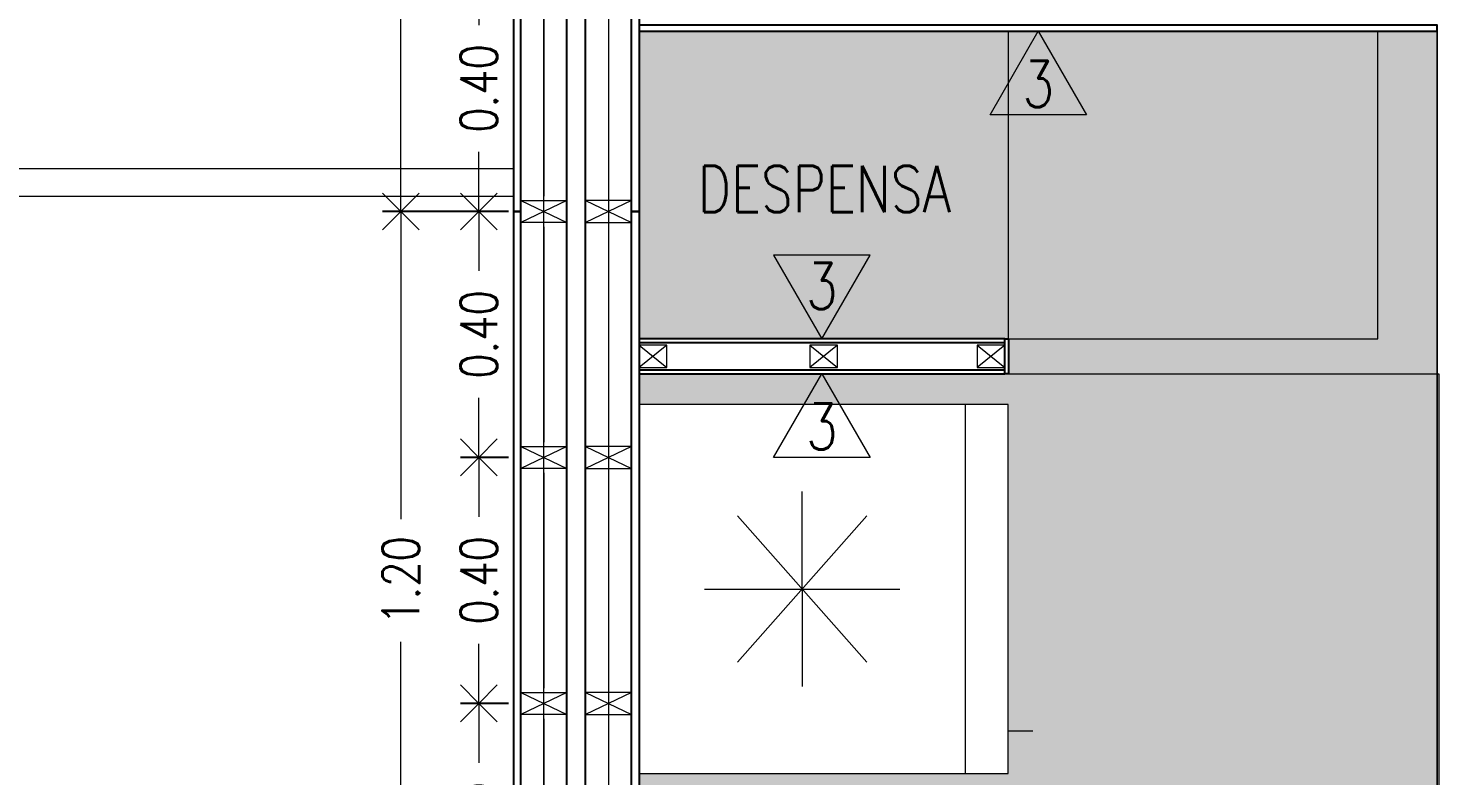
# Model space of a CAD drawing. Header units: metres. Extents: x -2 to 612, y -64 to 156.
# Drawn here: x 469.153 to 471.444, y 25.944 to 27.16 of the extents above; entities that cross this region are included whole.
import ezdxf

# ---------------------------------------------------------------- set-up
doc = ezdxf.new("R2010")
doc.units = ezdxf.units.M
doc.header["$LTSCALE"] = 5
doc.header["$MEASUREMENT"] = 0
doc.layers.get('0').update_dxf_attribs({"color": 30})
doc.layers.get('DEFPOINTS').update_dxf_attribs({"color": 210})
doc.layers.add('_AUX', color=210, linetype='Continuous', lineweight=18, plot=False)
for name, color, linetype, lineweight in [('A-ANNO-DIMS', 3, 'Continuous', 18), ('A-ANNO-SYMB', 3, 'Continuous', 18), ('A-ANNO-TEXT', 3, 'Continuous', 18), ('A-DETL-MCUT', 4, 'Continuous', 25), ('A-ELEV-IDEN', 3, 'Continuous', 18), ('A-ELEV-MBE2', 4, 'Continuous', 25), ('A-FLOR-PATT', 8, 'Continuous', 18), ('A-FURN', 8, 'Continuous', 18), ('A-WALL-PATT', 8, 'Continuous', 18), ('A-WALL-STUD', 3, 'Continuous', 18)]:
    doc.layers.add(name, color=color, linetype=linetype, lineweight=lineweight)
doc.styles.add('E-ROMANS', font='romans.shx', dxfattribs={"width": 0.8})
doc.dimstyles.new('E-0050_ARW_12', dxfattribs={"dimscale": 0.001, "dimtxt": 60, "dimasz": 60, "dimexe": 30, "dimexo": 20, "dimgap": 30, "dimtad": 0, "dimzin": 0, "dimdsep": 46, "dimtxsty": 'E-ROMANS', "dimblk": 'OPEN90', "dimcen": 30, "dimclrd": 256, "dimclre": 256, "dimclrt": 256, "dimadec": 0, "dimazin": 0, "dimtfac": 1, "dimtmove": 1, "dimatfit": 3, "dimldrblk": 'OPEN90', "dimfxl": 1, "dimtfill": 1, "dimtolj": 1, "dimtzin": 0, "dimlwd": -1, "dimarcsym": 0})

# ---------------------------------------------------------------- blocks, each defined once
blk = doc.blocks.new('_Open90')
at = {"color": 0, "linetype": 'ByBlock', "lineweight": -2}
for p, q in [((-0.5, 0.5), (0, 0)), ((0, 0), (-1, 0)), ((0, 0), (-0.5, -0.5))]:
    blk.add_line(p, q, dxfattribs=at)
blk = doc.blocks.new('*D567')
at = {"layer": 'A-ANNO-DIMS', "lineweight": -2, "transparency": 16777216}
for p, q in [((469.9336, 26.0615), (469.8553, 26.0615)), ((469.9336, 25.6615), (469.8553, 25.6615))]:
    blk.add_line(p, q, dxfattribs=at)
at = {"layer": 'A-ANNO-DIMS', "transparency": 16777216}
for p, q in [((469.8853, 26.0015), (469.8853, 25.9647)), ((469.8853, 25.7215), (469.8853, 25.7584))]:
    blk.add_line(p, q, dxfattribs=at)
at = {"layer": 'DEFPOINTS', "color": 0, "transparency": 16777216}
for p in [(469.8853, 26.0615), (469.9536, 26.0615), (469.9536, 25.6615)]:
    blk.add_point(p, dxfattribs=at)
at = {"layer": 'A-ANNO-DIMS', "transparency": 16777216, "xscale": 0.06, "yscale": 0.06, "zscale": 0.06}
for p, rotation in [((469.8853, 26.0615), 90), ((469.8853, 25.6615), 270)]:
    blk.add_blockref('_Open90', p, dxfattribs=dict(at, rotation=rotation))
at = {"layer": 'A-ANNO-DIMS', "transparency": 16777216, "insert": (469.8853, 25.8615), "char_height": 0.06, "attachment_point": 5, "rotation": 90, "style": 'E-ROMANS', "bg_fill": 3, "box_fill_scale": 1.25, "bg_fill_color": 256, "bg_fill_true_color": 13158600, "bg_fill_transparency": 0}
blk.add_mtext('\\A1;0.40', dxfattribs=at)
blk = doc.blocks.new('*D568')
at = {"layer": 'A-ANNO-DIMS', "lineweight": -2, "transparency": 16777216}
for p, q in [((469.9336, 26.4615), (469.8553, 26.4615)), ((469.9336, 26.0615), (469.8553, 26.0615))]:
    blk.add_line(p, q, dxfattribs=at)
at = {"layer": 'A-ANNO-DIMS', "transparency": 16777216}
for p, q in [((469.8853, 26.4015), (469.8853, 26.3647)), ((469.8853, 26.1215), (469.8853, 26.1584))]:
    blk.add_line(p, q, dxfattribs=at)
at = {"layer": 'DEFPOINTS', "color": 0, "transparency": 16777216}
for p in [(469.8853, 26.4615), (469.9536, 26.4615), (469.9536, 26.0615)]:
    blk.add_point(p, dxfattribs=at)
at = {"layer": 'A-ANNO-DIMS', "transparency": 16777216, "xscale": 0.06, "yscale": 0.06, "zscale": 0.06}
for p, rotation in [((469.8853, 26.4615), 90), ((469.8853, 26.0615), 270)]:
    blk.add_blockref('_Open90', p, dxfattribs=dict(at, rotation=rotation))
at = {"layer": 'A-ANNO-DIMS', "transparency": 16777216, "insert": (469.8853, 26.2615), "char_height": 0.06, "attachment_point": 5, "rotation": 90, "style": 'E-ROMANS', "bg_fill": 3, "box_fill_scale": 1.25, "bg_fill_color": 256, "bg_fill_true_color": 13158600, "bg_fill_transparency": 0}
blk.add_mtext('\\A1;0.40', dxfattribs=at)
blk = doc.blocks.new('*D569')
at = {"layer": 'A-ANNO-DIMS', "lineweight": -2, "transparency": 16777216}
for p, q in [((469.9336, 26.8615), (469.8553, 26.8615)), ((469.9336, 26.4615), (469.8553, 26.4615))]:
    blk.add_line(p, q, dxfattribs=at)
at = {"layer": 'A-ANNO-DIMS', "transparency": 16777216}
for p, q in [((469.8853, 26.8015), (469.8853, 26.7647)), ((469.8853, 26.5215), (469.8853, 26.5584))]:
    blk.add_line(p, q, dxfattribs=at)
at = {"layer": 'DEFPOINTS', "color": 0, "transparency": 16777216}
for p in [(469.8853, 26.8615), (469.9536, 26.8615), (469.9536, 26.4615)]:
    blk.add_point(p, dxfattribs=at)
at = {"layer": 'A-ANNO-DIMS', "transparency": 16777216, "xscale": 0.06, "yscale": 0.06, "zscale": 0.06}
for p, rotation in [((469.8853, 26.8615), 90), ((469.8853, 26.4615), 270)]:
    blk.add_blockref('_Open90', p, dxfattribs=dict(at, rotation=rotation))
at = {"layer": 'A-ANNO-DIMS', "transparency": 16777216, "insert": (469.8853, 26.6615), "char_height": 0.06, "attachment_point": 5, "rotation": 90, "style": 'E-ROMANS', "bg_fill": 3, "box_fill_scale": 1.25, "bg_fill_color": 256, "bg_fill_true_color": 13158600, "bg_fill_transparency": 0}
blk.add_mtext('\\A1;0.40', dxfattribs=at)
blk = doc.blocks.new('*D570')
at = {"layer": 'A-ANNO-DIMS', "lineweight": -2, "transparency": 16777216}
for p, q in [((469.9336, 27.2614), (469.8553, 27.2614)), ((469.9336, 26.8615), (469.8553, 26.8615))]:
    blk.add_line(p, q, dxfattribs=at)
at = {"layer": 'A-ANNO-DIMS', "transparency": 16777216}
for p, q in [((469.8853, 27.2014), (469.8853, 27.1646)), ((469.8853, 26.9215), (469.8853, 26.9583))]:
    blk.add_line(p, q, dxfattribs=at)
at = {"layer": 'DEFPOINTS', "color": 0, "transparency": 16777216}
for p in [(469.8853, 27.2614), (469.9536, 27.2614), (469.9536, 26.8615)]:
    blk.add_point(p, dxfattribs=at)
at = {"layer": 'A-ANNO-DIMS', "transparency": 16777216, "xscale": 0.06, "yscale": 0.06, "zscale": 0.06}
for p, rotation in [((469.8853, 27.2614), 90), ((469.8853, 26.8615), 270)]:
    blk.add_blockref('_Open90', p, dxfattribs=dict(at, rotation=rotation))
at = {"layer": 'A-ANNO-DIMS', "transparency": 16777216, "insert": (469.8853, 27.0615), "char_height": 0.06, "attachment_point": 5, "rotation": 90, "style": 'E-ROMANS', "bg_fill": 3, "box_fill_scale": 1.25, "bg_fill_color": 256, "bg_fill_true_color": 13158600, "bg_fill_transparency": 0}
blk.add_mtext('\\A1;0.40', dxfattribs=at)
blk = doc.blocks.new('*D1221')
at = {"layer": 'A-ANNO-DIMS', "lineweight": -2, "transparency": 16777216}
for p, q in [((469.9216, 26.8615), (469.7285, 26.8615)), ((469.9216, 25.6615), (469.7285, 25.6615))]:
    blk.add_line(p, q, dxfattribs=at)
at = {"layer": 'A-ANNO-DIMS', "transparency": 16777216}
for p, q in [((469.7585, 26.8015), (469.7585, 26.3613)), ((469.7585, 25.7215), (469.7585, 26.1618))]:
    blk.add_line(p, q, dxfattribs=at)
at = {"layer": 'DEFPOINTS', "color": 0, "transparency": 16777216}
for p in [(469.7585, 26.8615), (469.9416, 26.8615), (469.9416, 25.6615)]:
    blk.add_point(p, dxfattribs=at)
at = {"layer": 'A-ANNO-DIMS', "transparency": 16777216, "xscale": 0.06, "yscale": 0.06, "zscale": 0.06}
for p, rotation in [((469.7585, 26.8615), 90), ((469.7585, 25.6615), 270)]:
    blk.add_blockref('_Open90', p, dxfattribs=dict(at, rotation=rotation))
at = {"layer": 'A-ANNO-DIMS', "transparency": 16777216, "insert": (469.7585, 26.2615), "char_height": 0.06, "attachment_point": 5, "rotation": 90, "style": 'E-ROMANS', "bg_fill": 3, "box_fill_scale": 1.25, "bg_fill_color": 256, "bg_fill_true_color": 13158600, "bg_fill_transparency": 0}
blk.add_mtext('\\A1;1.20', dxfattribs=at)
blk = doc.blocks.new('*D1222')
at = {"layer": 'A-ANNO-DIMS', "lineweight": -2, "transparency": 16777216}
for p, q in [((469.9216, 28.0615), (469.7285, 28.0615)), ((469.9216, 26.8615), (469.7285, 26.8615))]:
    blk.add_line(p, q, dxfattribs=at)
at = {"layer": 'A-ANNO-DIMS', "transparency": 16777216}
for p, q in [((469.7585, 28.0015), (469.7585, 27.5613)), ((469.7585, 26.9215), (469.7585, 27.3618))]:
    blk.add_line(p, q, dxfattribs=at)
at = {"layer": 'DEFPOINTS', "color": 0, "transparency": 16777216}
for p in [(469.7585, 28.0615), (469.9416, 28.0615), (469.9416, 26.8615)]:
    blk.add_point(p, dxfattribs=at)
at = {"layer": 'A-ANNO-DIMS', "transparency": 16777216, "xscale": 0.06, "yscale": 0.06, "zscale": 0.06}
for p, rotation in [((469.7585, 28.0615), 90), ((469.7585, 26.8615), 270)]:
    blk.add_blockref('_Open90', p, dxfattribs=dict(at, rotation=rotation))
at = {"layer": 'A-ANNO-DIMS', "transparency": 16777216, "insert": (469.7585, 27.4615), "char_height": 0.06, "attachment_point": 5, "rotation": 90, "style": 'E-ROMANS', "bg_fill": 3, "box_fill_scale": 1.25, "bg_fill_color": 256, "bg_fill_true_color": 13158600, "bg_fill_transparency": 0}
blk.add_mtext('\\A1;1.20', dxfattribs=at)
blk = doc.blocks.new('UGUI')
for p, q in [((-243.4605, 127.8342), (-243.4605, 129.1342)), ((-242.7605, 129.1342), (-243.4605, 129.1342)), ((-242.7605, 127.8342), (-242.7605, 129.1342)), ((-242.7605, 127.8342), (-243.4605, 127.8342))]:
    blk.add_line(p, q)

msp = doc.modelspace()

# ---------------------------------------------------------------- hatches: boundary and pattern name
at = {"layer": 'A-FLOR-PATT'}
h = msp.add_hatch(dxfattribs=at)
h.set_pattern_fill('DOTS', color=256, scale=0.02, style=0)
h.set_pattern_definition([(0, (0, 0), (0.015875, 0.03175), [0, -0.03175])])
h.paths.add_polyline_path([(471.44261, 27.15453), (470.14561, 27.15452), (470.14561, 26.65453), (470.74615, 26.65453), (470.74615, 26.59751), (470.14561, 26.59751), (470.14561, 24.14654), (470.64561, 24.14653), (470.64561, 23.34654), (471.44261, 23.34654)])
h.paths.add_polyline_path([(470.6456, 24.84654), (470.14561, 24.84654), (470.14561, 24.14654), (470.6456, 24.14654)], flags=16)
h.paths.add_polyline_path([(470.79561, 25.49654), (470.19561, 25.49654), (470.19561, 24.89654), (470.79561, 24.89654)], flags=16)
h.paths.add_polyline_path([(470.64506, 25.89751), (470.14561, 25.89751), (470.14561, 25.55854), (470.64506, 25.55854)], flags=16)
h.paths.add_polyline_path([(470.74561, 26.54751), (470.14561, 26.54751), (470.14561, 25.94751), (470.74561, 25.94751)], flags=16)

# ---------------------------------------------------------------- linework, layer by layer
at = {"layer": '_AUX'}
for points in [[(471.44261, 27.15453), (470.14561, 27.15452), (470.14561, 26.65453), (470.74615, 26.65453), (470.74615, 26.59751), (470.14561, 26.59751), (470.14561, 24.14654), (470.64561, 24.14653), (470.64561, 23.34654), (471.44261, 23.34654)], [(470.74561, 26.54751), (470.14561, 26.54751), (470.14561, 25.94751), (470.74561, 25.94751)]]:
    msp.add_lwpolyline(points, close=True, dxfattribs=at)
at = {"layer": 'A-ANNO-SYMB'}
for p, q in [((470.09611, 33.61894), (470.09611, 21.59535)), ((469.99107, 21.94694), (469.99107, 33.22033)), ((470.74615, 26.65453), (470.74615, 27.15453))]:
    msp.add_line(p, q, dxfattribs=at)
msp.add_lwpolyline([(470.74615, 26.65453), (471.34615, 26.65453), (471.34615, 27.15451), (470.74015, 27.15453)], dxfattribs=at)
at = {"layer": 'A-ANNO-TEXT'}
for points in [[(470.79461, 27.15453), (470.87305, 27.01867), (470.71617, 27.01867)], [(470.44288, 26.65453), (470.52132, 26.79039), (470.36444, 26.79039)], [(470.44288, 26.59753), (470.52132, 26.46166), (470.36444, 26.46167)]]:
    msp.add_lwpolyline(points, close=True, dxfattribs=at)
at = {"layer": 'A-DETL-MCUT'}
for points in [[(469.95357, 26.86154), (469.95357, 28.06154), (469.94157, 28.06154), (469.94157, 26.86154)], [(470.13361, 26.86153), (470.13361, 28.06153), (470.14561, 28.06153), (470.14561, 26.86153)], [(471.44261, 27.15453), (471.44261, 27.16452), (470.14561, 27.16453), (470.14561, 27.15452)], [(469.95357, 25.66154), (469.95357, 26.86154), (469.94157, 26.86154), (469.94157, 25.66154)], [(470.13361, 25.66153), (470.13361, 26.86153), (470.14561, 26.86153), (470.14561, 25.66153)], [(470.74015, 26.59751), (470.74015, 26.65453), (470.74615, 26.65453), (470.74615, 26.59751)]]:
    msp.add_lwpolyline(points, close=True, dxfattribs=at)
for points in [[(470.14561, 26.64853), (470.74015, 26.64853), (470.74015, 26.65453), (470.14561, 26.65453)], [(470.14561, 26.59753), (470.74015, 26.59753), (470.74015, 26.60353), (470.14561, 26.60353)]]:
    msp.add_lwpolyline(points, dxfattribs=at)
at = {"layer": 'A-ELEV-IDEN'}
msp.add_lwpolyline([(471.44261, 27.15453), (471.44261, 23.34654)], dxfattribs=at)
at = {"layer": 'A-ELEV-MBE2'}
for p, q in [((470.02857, 23.00954), (470.02857, 30.41355)), ((470.05861, 23.00953), (470.05861, 30.41355))]:
    msp.add_line(p, q, dxfattribs=at)
at = {"layer": 'A-FURN'}
for p, q in [((470.19061, 26.64403), (470.14561, 26.60803)), ((470.14561, 26.64403), (470.19061, 26.60803)), ((470.46838, 26.64403), (470.42338, 26.60803)), ((470.42338, 26.64403), (470.46838, 26.60803)), ((470.74015, 26.64403), (470.69515, 26.60803)), ((470.69515, 26.64403), (470.74015, 26.60803)), ((470.14561, 26.54751), (470.14561, 25.94751)), ((470.74561, 26.54751), (470.14561, 26.54751)), ((470.67619, 25.94751), (470.67619, 26.54751)), ((470.74561, 25.94751), (470.74561, 26.54751)), ((470.4109, 26.24751), (470.4109, 26.40623)), ((470.51605, 26.1286), (470.30576, 26.36641)), ((470.51605, 26.36641), (470.30576, 26.1286)), ((470.25218, 26.24751), (470.56963, 26.24751)), ((470.4109, 26.24751), (470.4109, 26.08878)), ((470.74561, 26.01693), (470.78561, 26.01693)), ((470.14561, 25.94751), (470.74561, 25.94751))]:
    msp.add_line(p, q, dxfattribs=at)
for points in [[(470.19061, 26.64403), (470.14561, 26.64403), (470.14561, 26.60803), (470.19061, 26.60803)], [(470.46838, 26.64403), (470.42338, 26.64403), (470.42338, 26.60803), (470.46838, 26.60803)], [(470.74015, 26.64403), (470.69515, 26.64403), (470.69515, 26.60803), (470.74015, 26.60803)]]:
    msp.add_lwpolyline(points, close=True, dxfattribs=at)
at = {"layer": 'A-WALL-PATT', "ltscale": 0.1}
for p, q in [((469.99107, 27.23643), (469.99107, 26.88654)), ((470.09611, 27.18403), (470.09611, 26.88654)), ((469.99107, 26.83654), (469.99107, 26.48654)), ((470.09611, 26.83654), (470.09611, 26.48654)), ((469.99107, 26.43654), (469.99107, 26.08654)), ((470.09611, 26.43654), (470.09611, 26.08654)), ((469.99107, 26.03654), (469.99107, 25.68654)), ((470.09611, 26.03654), (470.09611, 25.68654))]:
    msp.add_line(p, q, dxfattribs=at)
at = {"layer": 'A-WALL-STUD'}
for p, q in [((470.13361, 26.87953), (470.05861, 26.84353)), ((470.05861, 26.87953), (470.13361, 26.84353)), ((470.13361, 26.47953), (470.05861, 26.44353)), ((470.05861, 26.47953), (470.13361, 26.44353)), ((470.13361, 26.07953), (470.05861, 26.04353)), ((470.05861, 26.07953), (470.13361, 26.04353))]:
    msp.add_line(p, q, dxfattribs=at)
for points in [[(470.13361, 26.87953), (470.05861, 26.87953), (470.05861, 26.84353), (470.13361, 26.84353)], [(470.13361, 26.47953), (470.05861, 26.47953), (470.05861, 26.44353), (470.13361, 26.44353)], [(470.13361, 26.07953), (470.05861, 26.07953), (470.05861, 26.04353), (470.13361, 26.04353)]]:
    msp.add_lwpolyline(points, close=True, dxfattribs=at)

# ---------------------------------------------------------------- block references
at = {"layer": 'A-ANNO-SYMB', "xscale": -1, "rotation": 270}
msp.add_blockref('UGUI', (342.31142, 269.35796), dxfattribs=at)

# ---------------------------------------------------------------- texts
at = {"layer": 'A-ANNO-TEXT', "char_height": 0.075, "attachment_point": 5, "style": 'E-ROMANS'}
for s, insert, rotation in [('\\pi-0.45,l0.45,t0.45;3', (470.79461, 27.06878), 359.99952), ('\\pi-0.45,l0.45,t0.45;DESPENSA', (470.44686, 26.89804), 359.99952), ('\\pi-0.45,l0.45,t0.45;3', (470.44288, 26.74028), 0.00048), ('\\pi-0.45,l0.45,t0.45;3', (470.44288, 26.51177), 359.99952)]:
    msp.add_mtext(s, dxfattribs=dict(at, insert=insert, rotation=rotation))

# ---------------------------------------------------------------- next in the draw order: dimensions: what is measured, and where the dimension line sits
at = {"layer": 'A-ANNO-DIMS'}
dim = msp.add_linear_dim(base=(469.88528, 26.06154), p1=(469.95357, 25.66154), p2=(469.95357, 26.06154), angle=90, dimstyle='E-0050_ARW_12', dxfattribs=at)
dim.commit()
dim.dimension.update_dxf_attribs({"geometry": '*D567', "text_midpoint": (469.88528, 25.86154)})

# ---------------------------------------------------------------- next in the draw order: dimensions: what is measured, and where the dimension line sits
dim = msp.add_linear_dim(base=(469.88528, 26.46154), p1=(469.95357, 26.06154), p2=(469.95357, 26.46154), angle=90, dimstyle='E-0050_ARW_12', dxfattribs=at)
dim.commit()
dim.dimension.update_dxf_attribs({"geometry": '*D568', "text_midpoint": (469.88528, 26.26154)})

# ---------------------------------------------------------------- next in the draw order: linework, layer by layer
at = {"layer": 'A-WALL-STUD'}
for p, q in [((469.95357, 26.07954), (470.02857, 26.04354)), ((470.02857, 26.07954), (469.95357, 26.04354))]:
    msp.add_line(p, q, dxfattribs=at)
msp.add_lwpolyline([(469.95357, 26.07954), (470.02857, 26.07954), (470.02857, 26.04354), (469.95357, 26.04354)], close=True, dxfattribs=at)

# ---------------------------------------------------------------- next in the draw order: dimensions: what is measured, and where the dimension line sits
at = {"layer": 'A-ANNO-DIMS'}
dim = msp.add_linear_dim(base=(469.88528, 26.86154), p1=(469.95357, 26.46154), p2=(469.95357, 26.86154), angle=90, dimstyle='E-0050_ARW_12', dxfattribs=at)
dim.commit()
dim.dimension.update_dxf_attribs({"geometry": '*D569', "text_midpoint": (469.88528, 26.66154)})

# ---------------------------------------------------------------- next in the draw order: linework, layer by layer
at = {"layer": 'A-WALL-STUD'}
for p, q in [((469.95357, 26.47954), (470.02857, 26.44354)), ((470.02857, 26.47954), (469.95357, 26.44354))]:
    msp.add_line(p, q, dxfattribs=at)
msp.add_lwpolyline([(469.95357, 26.47954), (470.02857, 26.47954), (470.02857, 26.44354), (469.95357, 26.44354)], close=True, dxfattribs=at)

# ---------------------------------------------------------------- next in the draw order: dimensions: what is measured, and where the dimension line sits
at = {"layer": 'A-ANNO-DIMS'}
dim = msp.add_linear_dim(base=(469.88528, 27.26143), p1=(469.95357, 26.86154), p2=(469.95357, 27.26143), angle=90, dimstyle='E-0050_ARW_12', dxfattribs=at)
dim.commit()
dim.dimension.update_dxf_attribs({"geometry": '*D570', "text_midpoint": (469.88528, 27.06148)})

# ---------------------------------------------------------------- next in the draw order: linework, layer by layer
at = {"layer": 'A-WALL-STUD'}
for p, q in [((469.95357, 26.87954), (470.02857, 26.84354)), ((470.02857, 26.87954), (469.95357, 26.84354))]:
    msp.add_line(p, q, dxfattribs=at)
msp.add_lwpolyline([(469.95357, 26.87954), (470.02857, 26.87954), (470.02857, 26.84354), (469.95357, 26.84354)], close=True, dxfattribs=at)

# ---------------------------------------------------------------- next in the draw order: dimensions: what is measured, and where the dimension line sits
at = {"layer": 'A-ANNO-DIMS'}
dim = msp.add_linear_dim(base=(469.75851, 26.86154), p1=(469.94157, 25.66154), p2=(469.94157, 26.86154), angle=90, dimstyle='E-0050_ARW_12', dxfattribs=at)
dim.commit()
dim.dimension.update_dxf_attribs({"geometry": '*D1221', "text_midpoint": (469.75851, 26.26154)})

# ---------------------------------------------------------------- next in the draw order: dimensions: what is measured, and where the dimension line sits
dim = msp.add_linear_dim(base=(469.75851, 28.06154), p1=(469.94157, 26.86154), p2=(469.94157, 28.06154), angle=90, dimstyle='E-0050_ARW_12', dxfattribs=at)
dim.commit()
dim.dimension.update_dxf_attribs({"geometry": '*D1222', "text_midpoint": (469.75851, 27.46154)})

# ---------------------------------------------------------------- next in the draw order: linework, layer by layer
at = {"layer": 'A-ELEV-IDEN'}
for p, q in [((466.94206, 26.93154), (469.94156, 26.93154)), ((466.94206, 26.88654), (469.94156, 26.88654))]:
    msp.add_line(p, q, dxfattribs=at)

doc.saveas('drawing.dxf')
